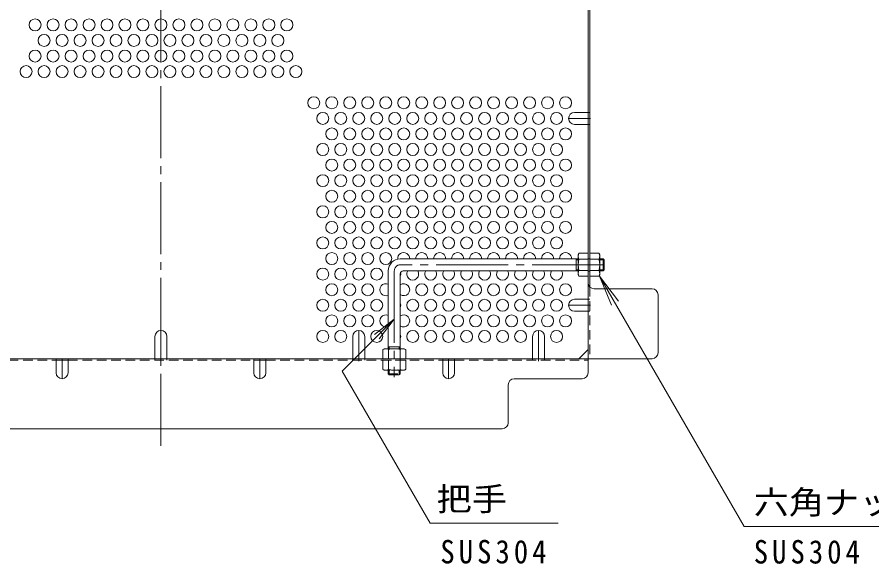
# Model space of a CAD drawing. Units: millimetres at full size, sheet at 1:4; details may follow other scales. Extents: x -926 to 1052, y -789 to 724.
# Drawn here: x 320.6 to 748.4, y 17.9 to 291.5 of the extents above; entities that cross this region are included whole.
import ezdxf
from ezdxf.enums import TextEntityAlignment as Align

# ---------------------------------------------------------------- set-up
doc = ezdxf.new("R2010")
doc.units = ezdxf.units.MM
doc.header["$LTSCALE"] = 4
for name, pattern in [('CHAIN1', [8, 5, -1, 1, -1]), ('CHAIN2', [12, 9, -1, 1, -1]), ('DASHED1', [1.8, 1.2, -0.6])]:
    doc.linetypes.add(name, pattern=pattern)
for name, color, linetype, lineweight in [('A-1', 3, 'Continuous', 9), ('A-5', 7, 'Continuous', 9), ('A-6', 2, 'Continuous', 9), ('A-7', 2, 'Continuous', 9), ('A-8', 2, 'Continuous', 9), ('A-B', 2, 'Continuous', 9)]:
    doc.layers.add(name, color=color, linetype=linetype, lineweight=lineweight)
doc.styles.add('ＭＳ ゴシック', font='')
doc.styles.get('ＭＳ ゴシック').set_extended_font_data('MS Gothic')

msp = doc.modelspace()

# ---------------------------------------------------------------- linework, layer by layer
at = {"layer": 'A-1'}
for p, q in [((601.393, 170.559), (512.393, 170.559)), ((600.393, 164.559), (600.393, 170.559)), ((600.393, 170.059), (601.393, 170.059)), ((613.893, 170.559), (612.193, 170.559)), ((612.193, 170.059), (614.393, 170.059)), ((613.893, 164.559), (613.893, 170.559)), ((613.893, 170.559), (614.393, 170.059)), ((614.393, 165.059), (614.393, 170.059)), ((506.393, 164.559), (506.393, 125.559)), ((512.393, 163.059), (512.393, 125.559)), ((601.393, 164.559), (513.893, 164.559)), ((600.393, 165.059), (601.393, 165.059)), ((612.193, 165.059), (614.393, 165.059)), ((613.893, 164.559), (612.193, 164.559)), ((613.893, 164.559), (614.393, 165.059)), ((506.393, 126.559), (512.393, 126.559)), ((506.893, 126.559), (506.893, 125.559)), ((511.893, 126.559), (511.893, 125.559))]:
    msp.add_line(p, q, dxfattribs=at)
at = {"layer": 'A-1', "linetype": 'CHAIN2'}
for p, q in [((614.393, 167.559), (512.393, 167.559)), ((509.393, 164.559), (509.393, 111.326))]:
    msp.add_line(p, q, dxfattribs=at)
at = {"layer": 'A-1', "linetype": 'DASHED1'}
for p, q in [((506.393, 113.059), (506.393, 114.759)), ((506.393, 113.059), (512.393, 113.059)), ((506.393, 113.059), (506.893, 112.559)), ((506.893, 114.759), (506.893, 112.559)), ((506.893, 112.559), (511.893, 112.559)), ((511.893, 114.759), (511.893, 112.559)), ((512.393, 113.059), (511.893, 112.559)), ((512.393, 113.059), (512.393, 114.759))]:
    msp.add_line(p, q, dxfattribs=at)
at = {"layer": 'A-1'}
for centre, radius in [((512.393, 164.559), 6), ((513.893, 163.059), 1.5)]:
    msp.add_arc(centre, radius, 90, 180, dxfattribs=at)
at = {"layer": 'A-1', "linetype": 'CHAIN2'}
msp.add_arc((512.393, 164.559), 3, 90, 180, dxfattribs=at)
at = {"layer": 'A-5'}
for p, q in [((612.16, 161.809), (684.432, 36.629)), ((612.16, 161.809), (618.139, 147.373)), ((612.16, 161.809), (621.672, 149.412)), ((509.393, 140.374), (499.476, 132.765)), ((591.348, 38.244), (527.302, 38.244)), ((779.382, 36.629), (684.432, 36.629))]:
    msp.add_line(p, q, dxfattribs=at)
msp.add_lwpolyline([(527.302, 38.244), (483.365, 114.346), (509.393, 140.374), (501.784, 130.457)], dxfattribs=at)
at = {"layer": 'A-6'}
for centre in [(329.593, 287.597), (338.593, 287.597), (347.593, 287.597), (356.593, 287.597), (365.593, 287.597), (374.593, 287.597), (383.593, 287.597), (392.593, 287.597), (401.593, 287.597), (410.593, 287.597), (419.593, 287.597), (428.593, 287.597), (437.593, 287.597), (446.593, 287.597), (455.593, 287.597), (334.093, 279.803), (343.093, 279.803), (352.093, 279.803), (361.093, 279.803), (370.093, 279.803), (379.093, 279.803), (388.093, 279.803), (397.093, 279.803), (406.093, 279.803), (415.093, 279.803), (424.093, 279.803), (433.093, 279.803), (442.093, 279.803), (451.093, 279.803), (329.593, 272.008), (338.593, 272.008), (347.593, 272.008), (356.593, 272.008), (365.593, 272.008), (374.593, 272.008), (383.593, 272.008), (392.593, 272.008), (401.593, 272.008), (410.593, 272.008), (419.593, 272.008), (428.593, 272.008), (437.593, 272.008), (446.593, 272.008), (455.593, 272.008), (325.093, 264.214), (334.093, 264.214), (343.093, 264.214), (352.093, 264.214), (361.093, 264.214), (370.093, 264.214), (379.093, 264.214), (388.093, 264.214), (397.093, 264.214), (406.093, 264.214), (415.093, 264.214), (424.093, 264.214), (433.093, 264.214), (442.093, 264.214), (451.093, 264.214), (460.093, 264.214), (469.093, 248.626), (478.093, 248.626), (487.093, 248.626), (496.093, 248.626), (505.093, 248.626), (514.093, 248.626), (523.093, 248.626), (532.093, 248.626), (541.093, 248.626), (550.093, 248.626), (559.093, 248.626), (568.093, 248.626), (577.093, 248.626), (586.093, 248.626), (595.093, 248.626), (473.593, 240.831), (482.593, 240.831), (491.593, 240.831), (500.593, 240.831), (509.593, 240.831), (518.593, 240.831), (527.593, 240.831), (536.593, 240.831), (545.593, 240.831), (554.593, 240.831), (563.593, 240.831), (572.593, 240.831), (581.593, 240.831), (590.593, 240.831), (478.093, 233.037), (487.093, 233.037), (496.093, 233.037), (505.093, 233.037), (514.093, 233.037), (523.093, 233.037), (532.093, 233.037), (541.093, 233.037), (550.093, 233.037), (559.093, 233.037), (568.093, 233.037), (577.093, 233.037), (586.093, 233.037), (595.093, 233.037), (473.593, 225.243), (482.593, 225.243), (491.593, 225.243), (500.593, 225.243), (509.593, 225.243), (518.593, 225.243), (527.593, 225.243), (536.593, 225.243), (545.593, 225.243), (554.593, 225.243), (563.593, 225.243), (572.593, 225.243), (581.593, 225.243), (590.593, 225.243), (478.093, 217.449), (487.093, 217.449), (496.093, 217.449), (505.093, 217.449), (514.093, 217.449), (523.093, 217.449), (532.093, 217.449), (541.093, 217.449), (550.093, 217.449), (559.093, 217.449), (568.093, 217.449), (577.093, 217.449), (586.093, 217.449), (595.093, 217.449), (473.593, 209.655), (482.593, 209.655), (491.593, 209.655), (500.593, 209.655), (509.593, 209.655), (518.593, 209.655), (527.593, 209.655), (536.593, 209.655), (545.593, 209.655), (554.593, 209.655), (563.593, 209.655), (572.593, 209.655), (581.593, 209.655), (590.593, 209.655), (478.093, 201.86), (487.093, 201.86), (496.093, 201.86), (505.093, 201.86), (514.093, 201.86), (523.093, 201.86), (532.093, 201.86), (541.093, 201.86), (550.093, 201.86), (559.093, 201.86), (568.093, 201.86), (577.093, 201.86), (586.093, 201.86), (595.093, 201.86), (473.593, 194.066), (482.593, 194.066), (491.593, 194.066), (500.593, 194.066), (509.593, 194.066), (518.593, 194.066), (527.593, 194.066), (536.593, 194.066), (545.593, 194.066), (554.593, 194.066), (563.593, 194.066), (572.593, 194.066), (581.593, 194.066), (590.593, 194.066), (478.093, 186.272), (487.093, 186.272), (496.093, 186.272), (505.093, 186.272), (514.093, 186.272), (523.093, 186.272), (532.093, 186.272), (541.093, 186.272), (550.093, 186.272), (559.093, 186.272), (568.093, 186.272), (577.093, 186.272), (586.093, 186.272), (595.093, 186.272), (473.593, 178.478), (482.593, 178.478), (491.593, 178.478), (500.593, 178.478), (509.593, 178.478), (518.593, 178.478), (527.593, 178.478), (536.593, 178.478), (545.593, 178.478), (554.593, 178.478), (563.593, 178.478), (572.593, 178.478), (581.593, 178.478), (590.593, 178.478), (478.093, 170.683), (487.093, 170.683), (496.093, 170.683), (505.093, 170.683), (473.593, 162.889), (482.593, 162.889), (491.593, 162.889), (500.593, 162.889), (478.093, 155.095), (487.093, 155.095), (496.093, 155.095), (523.093, 155.095), (532.093, 155.095), (541.093, 155.095), (550.093, 155.095), (559.093, 155.095), (568.093, 155.095), (577.093, 155.095), (586.093, 155.095), (595.093, 155.095), (473.593, 147.301), (482.593, 147.301), (491.593, 147.301), (500.593, 147.301), (518.593, 147.301), (527.593, 147.301), (536.593, 147.301), (545.593, 147.301), (554.593, 147.301), (563.593, 147.301), (572.593, 147.301), (581.593, 147.301), (590.593, 147.301), (478.093, 139.507), (487.093, 139.507), (496.093, 139.507), (523.093, 139.507), (532.093, 139.507), (541.093, 139.507), (550.093, 139.507), (559.093, 139.507), (568.093, 139.507), (577.093, 139.507), (586.093, 139.507), (595.093, 139.507), (473.593, 131.712), (482.593, 131.712), (500.593, 131.712), (518.593, 131.712), (527.593, 131.712), (536.593, 131.712), (545.593, 131.712), (554.593, 131.712), (563.593, 131.712), (572.593, 131.712), (590.593, 131.712)]:
    msp.add_circle(centre, 3, dxfattribs=at)
for centre, start, end in [((514.093, 170.683), 357.61786, 185.06075), ((523.093, 170.683), 357.61786, 182.38214), ((532.093, 170.683), 357.61786, 182.38214), ((541.093, 170.683), 357.61786, 182.38214), ((550.093, 170.683), 357.61786, 182.38214), ((559.093, 170.683), 357.61786, 182.38214), ((568.093, 170.683), 357.61786, 182.38214), ((577.093, 170.683), 357.61786, 182.38214), ((586.093, 170.683), 357.61786, 182.38214), ((595.093, 170.683), 357.61786, 182.38214), ((509.593, 162.889), 338.96053, 14.11906), ((518.593, 162.889), 146.18508, 33.81492), ((527.593, 162.889), 146.18508, 33.81492), ((536.593, 162.889), 146.18508, 33.81492), ((545.593, 162.889), 146.18508, 33.81492), ((554.593, 162.889), 146.18508, 33.81492), ((563.593, 162.889), 146.18508, 33.81492), ((572.593, 162.889), 146.18508, 33.81492), ((581.593, 162.889), 146.18508, 33.81492), ((590.593, 162.889), 146.18508, 33.81492), ((505.093, 155.095), 64.32071, 295.67929), ((514.093, 155.095), 235.48189, 124.51811), ((509.593, 147.301), 338.96053, 21.03947), ((505.093, 139.507), 64.32071, 295.67929), ((514.093, 139.507), 235.48189, 124.51811), ((509.593, 131.712), 338.96053, 21.03947)]:
    msp.add_arc(centre, 3, start, end, dxfattribs=at)
at = {"layer": 'A-7', "linetype": 'CHAIN2'}
msp.add_line((392.593, 592.959), (392.593, 75.766), dxfattribs=at)
at = {"layer": 'A-7'}
for p, q in [((606.393, 113.559), (606.393, 555.166)), ((607.193, 156.52), (607.193, 315.901)), ((638.397, 155.56), (609.393, 155.56)), ((641.397, 123.559), (641.397, 152.56)), ((601.781, 120.559), (606.393, 125.171)), ((146.79, 120.559), (638.397, 120.559)), ((340.093, 119.759), (346.093, 119.759)), ((439.093, 119.759), (445.093, 119.759)), ((533.593, 119.759), (539.593, 119.759)), ((566.392, 88.559), (566.392, 107.559)), ((569.392, 110.559), (603.393, 110.559)), ((221.794, 85.559), (563.392, 85.559))]:
    msp.add_line(p, q, dxfattribs=at)
at = {"layer": 'A-7', "linetype": 'DASHED1'}
for p, q in [((606.393, 243.831), (607.193, 243.831)), ((606.393, 237.831), (607.193, 237.831)), ((607.193, 170.559), (606.393, 170.559)), ((607.193, 164.359), (606.393, 164.359)), ((607.193, 156.52), (607.193, 120.554)), ((606.393, 150.301), (607.193, 150.301)), ((606.393, 144.301), (607.193, 144.301)), ((389.593, 120.559), (389.593, 119.759)), ((395.593, 120.559), (395.593, 119.759)), ((488.593, 120.559), (488.593, 119.759)), ((494.593, 120.559), (494.593, 119.759)), ((512.393, 120.559), (512.393, 119.759)), ((578.593, 120.559), (578.593, 119.759)), ((584.593, 120.559), (584.593, 119.759)), ((251.593, 119.759), (340.093, 119.759)), ((346.093, 119.759), (439.093, 119.759)), ((445.093, 119.759), (533.593, 119.759)), ((539.593, 119.759), (606.393, 119.759))]:
    msp.add_line(p, q, dxfattribs=at)
at = {"layer": 'A-7'}
for centre, start, end in [((609.393, 158.56), 180, 270), ((638.397, 152.56), 0, 90), ((638.397, 123.559), 270, 0), ((603.393, 113.559), 270, 0), ((569.392, 107.559), 90, 180), ((563.392, 88.559), 270, 0)]:
    msp.add_arc(centre, 3, start, end, dxfattribs=at)
at = {"layer": 'A-8', "linetype": 'CHAIN1'}
for p, q in [((607.593, 240.831), (596.593, 240.831)), ((607.593, 147.301), (596.593, 147.301)), ((392.593, 120.559), (392.593, 134.709)), ((491.593, 119.359), (491.593, 134.709)), ((581.593, 119.359), (581.593, 134.709)), ((343.093, 120.559), (343.093, 110.559)), ((442.093, 120.559), (442.093, 110.559)), ((536.593, 120.559), (536.593, 110.559))]:
    msp.add_line(p, q, dxfattribs=at)
at = {"layer": 'A-8'}
for p, q in [((599.593, 243.831), (606.393, 243.831)), ((599.593, 237.831), (606.393, 237.831)), ((599.593, 150.301), (606.393, 150.301)), ((599.593, 144.301), (606.393, 144.301)), ((389.593, 131.709), (389.593, 120.559)), ((395.593, 131.709), (395.593, 120.559)), ((488.593, 131.709), (488.593, 120.559)), ((494.593, 131.709), (494.593, 120.559)), ((578.593, 131.709), (578.593, 120.559)), ((584.593, 131.709), (584.593, 120.559)), ((340.093, 113.559), (340.093, 120.559)), ((346.093, 113.559), (346.093, 120.559)), ((439.093, 113.559), (439.093, 120.559)), ((445.093, 113.559), (445.093, 120.559)), ((533.593, 113.559), (533.593, 120.559)), ((539.593, 113.559), (539.593, 120.559))]:
    msp.add_line(p, q, dxfattribs=at)
for centre, start, end in [((599.593, 240.831), 90, 270), ((599.593, 147.301), 90, 270), ((392.593, 131.709), 0, 180), ((491.593, 131.709), 0, 180), ((581.593, 131.709), 0, 180), ((343.093, 113.559), 180, 0), ((442.093, 113.559), 180, 0), ((536.593, 113.559), 180, 0)]:
    msp.add_arc(centre, 3, start, end, dxfattribs=at)
at = {"layer": 'A-B'}
for p, q in [((601.393, 172.559), (601.826, 173.309)), ((601.393, 162.559), (601.393, 172.559)), ((606.393, 173.309), (601.826, 173.309)), ((606.393, 161.809), (606.393, 173.309)), ((607.193, 161.809), (607.193, 173.309)), ((607.193, 173.309), (611.76, 173.309)), ((612.193, 172.559), (611.76, 173.309)), ((612.193, 162.559), (612.193, 172.559)), ((601.826, 170.422), (606.393, 170.422)), ((611.76, 170.422), (607.193, 170.422)), ((601.826, 164.695), (606.393, 164.695)), ((611.76, 164.695), (607.193, 164.695)), ((601.393, 162.559), (601.826, 161.809)), ((606.393, 161.809), (601.826, 161.809)), ((607.193, 161.809), (611.76, 161.809)), ((612.193, 162.559), (611.76, 161.809)), ((504.393, 125.559), (503.643, 125.126)), ((503.643, 120.559), (503.643, 125.126)), ((504.393, 125.559), (514.393, 125.559)), ((506.53, 125.126), (506.53, 120.559)), ((512.257, 125.126), (512.257, 120.559)), ((514.393, 125.559), (515.143, 125.126)), ((515.143, 120.559), (515.143, 125.126)), ((503.643, 120.559), (515.143, 120.559))]:
    msp.add_line(p, q, dxfattribs=at)
at = {"layer": 'A-B', "linetype": 'DASHED1'}
for p, q in [((515.143, 119.759), (503.643, 119.759)), ((503.643, 119.759), (503.643, 115.192)), ((506.53, 115.192), (506.53, 119.759)), ((512.257, 115.192), (512.257, 119.759)), ((515.143, 119.759), (515.143, 115.192)), ((504.393, 114.759), (503.643, 115.192)), ((514.393, 114.759), (504.393, 114.759)), ((514.393, 114.759), (515.143, 115.192))]:
    msp.add_line(p, q, dxfattribs=at)
at = {"layer": 'A-B'}
for centre, radius, start, end in [((604.675, 171.664), 3.29, 149.99998, 176.07924), ((604.128, 171.899), 2.735, 180.2103, 212.68507), ((608.911, 171.664), 3.29, 3.92076, 30.00002), ((609.459, 171.899), 2.735, 327.31493, 359.7897), ((611.076, 167.559), 9.683, 162.79973, 197.20026), ((602.511, 167.559), 9.683, 342.79974, 17.20027), ((604.128, 163.219), 2.735, 147.31491, 179.78969), ((604.675, 163.454), 3.29, 183.92075, 210), ((608.911, 163.454), 3.29, 330, 356.07925), ((609.459, 163.219), 2.735, 0.21031, 32.68509), ((505.288, 122.277), 3.29, 93.92075, 120), ((505.053, 122.824), 2.735, 57.31491, 89.78969), ((509.393, 115.876), 9.683, 72.79973, 107.20026), ((513.734, 122.824), 2.735, 90.2103, 122.68507), ((513.499, 122.277), 3.29, 59.99998, 86.07924)]:
    msp.add_arc(centre, radius, start, end, dxfattribs=at)
at = {"layer": 'A-B', "linetype": 'DASHED1'}
for centre, radius, start, end in [((505.288, 118.041), 3.29, 239.99998, 266.07924), ((505.053, 117.494), 2.735, 270.2103, 302.68507), ((509.393, 124.441), 9.683, 252.79973, 287.20026), ((513.734, 117.494), 2.735, 237.31491, 269.78969), ((513.499, 118.041), 3.29, 273.92075, 300)]:
    msp.add_arc(centre, radius, start, end, dxfattribs=at)

# ---------------------------------------------------------------- texts
at = {"layer": 'A-5', "color": 2, "style": 'ＭＳ ゴシック', "width": 1.1}
for s, p in [('把手', (530.552, 40.978)), ('六角ナット', (689.287, 39.364))]:
    msp.add_text(s, height=11.73, dxfattribs=at).set_placement(p, align=Align.BOTTOM_LEFT)
at = {"layer": 'A-5', "color": 2, "char_height": 11.73, "attachment_point": 7, "style": 'ＭＳ ゴシック'}
for insert in [(532.427, 17.965), (689.287, 17.905)]:
    msp.add_mtext('\\T1.28;\\W0.9;SUS304', dxfattribs=dict(at, insert=insert))

doc.saveas('drawing.dxf')
